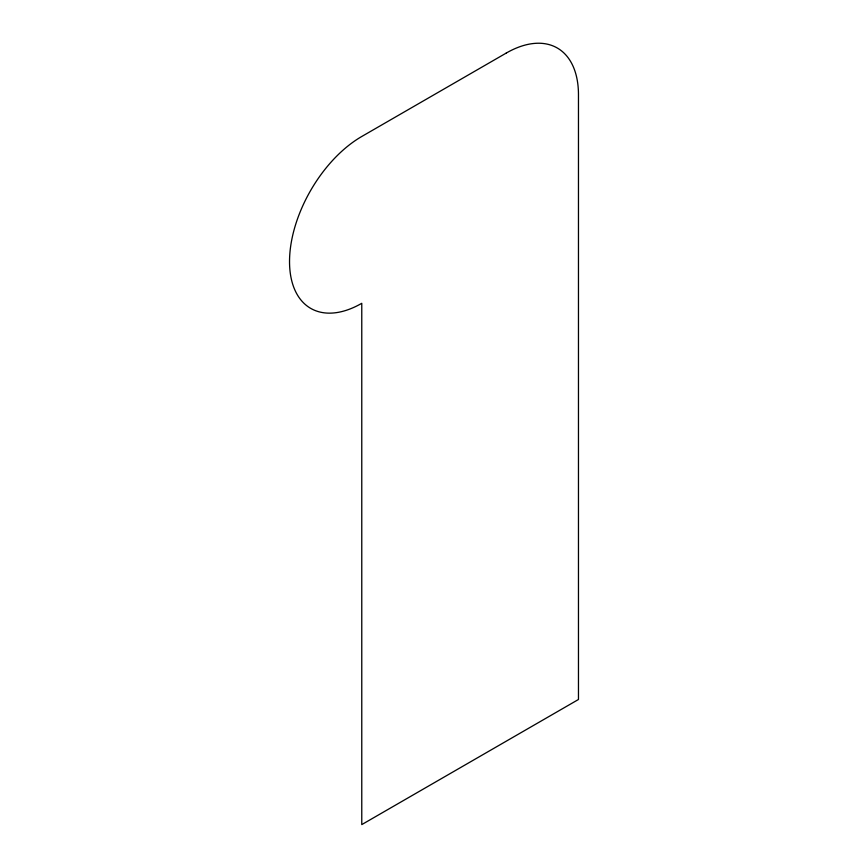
<?xml version="1.0" encoding="UTF-8"?>
<svg xmlns="http://www.w3.org/2000/svg" width="868" height="868" viewBox="0 0 868 868"><rect width="100%" height="100%" fill="white"/><g stroke="black" fill="none" stroke-linecap="round" stroke-linejoin="round"><path stroke-width="1.3" d="M506.228 53.078L361.772 136.482A102.153 58.981 -60 0 0 289.532 261.594A102.153 58.981 -60 0 0 361.772 303.301L361.772 824.6L578.468 699.489L578.468 94.786A102.153 58.981 -60 0 0 506.228 53.078"/></g></svg>
